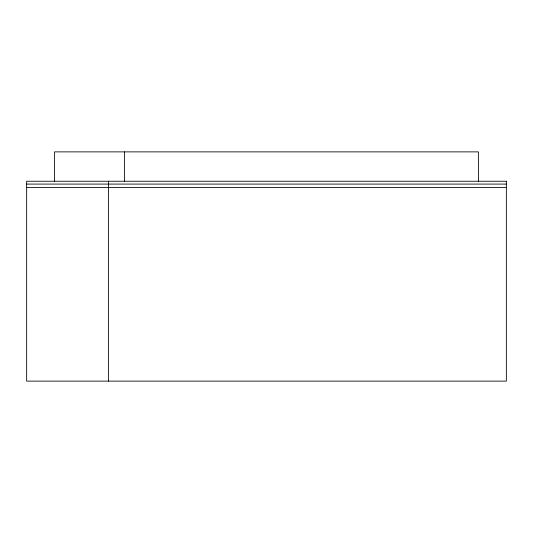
<?xml version="1.0" encoding="UTF-8"?>
<svg xmlns="http://www.w3.org/2000/svg" width="533" height="533" viewBox="0 0 533 533"><rect width="100%" height="100%" fill="white"/><g stroke="black" fill="none" stroke-linecap="round" stroke-linejoin="round"><path stroke-width="0.8" d="M26.65 184.085L506.35 184.085M26.65 187.403L506.35 187.403M478.394 181.613L478.394 151.878L54.593 151.878L54.593 181.613M124.515 151.878L124.515 181.613M108.592 181.247L108.592 381.122M506.35 181.247L26.65 181.247L26.65 381.122L506.35 381.122L506.35 181.247"/></g></svg>
